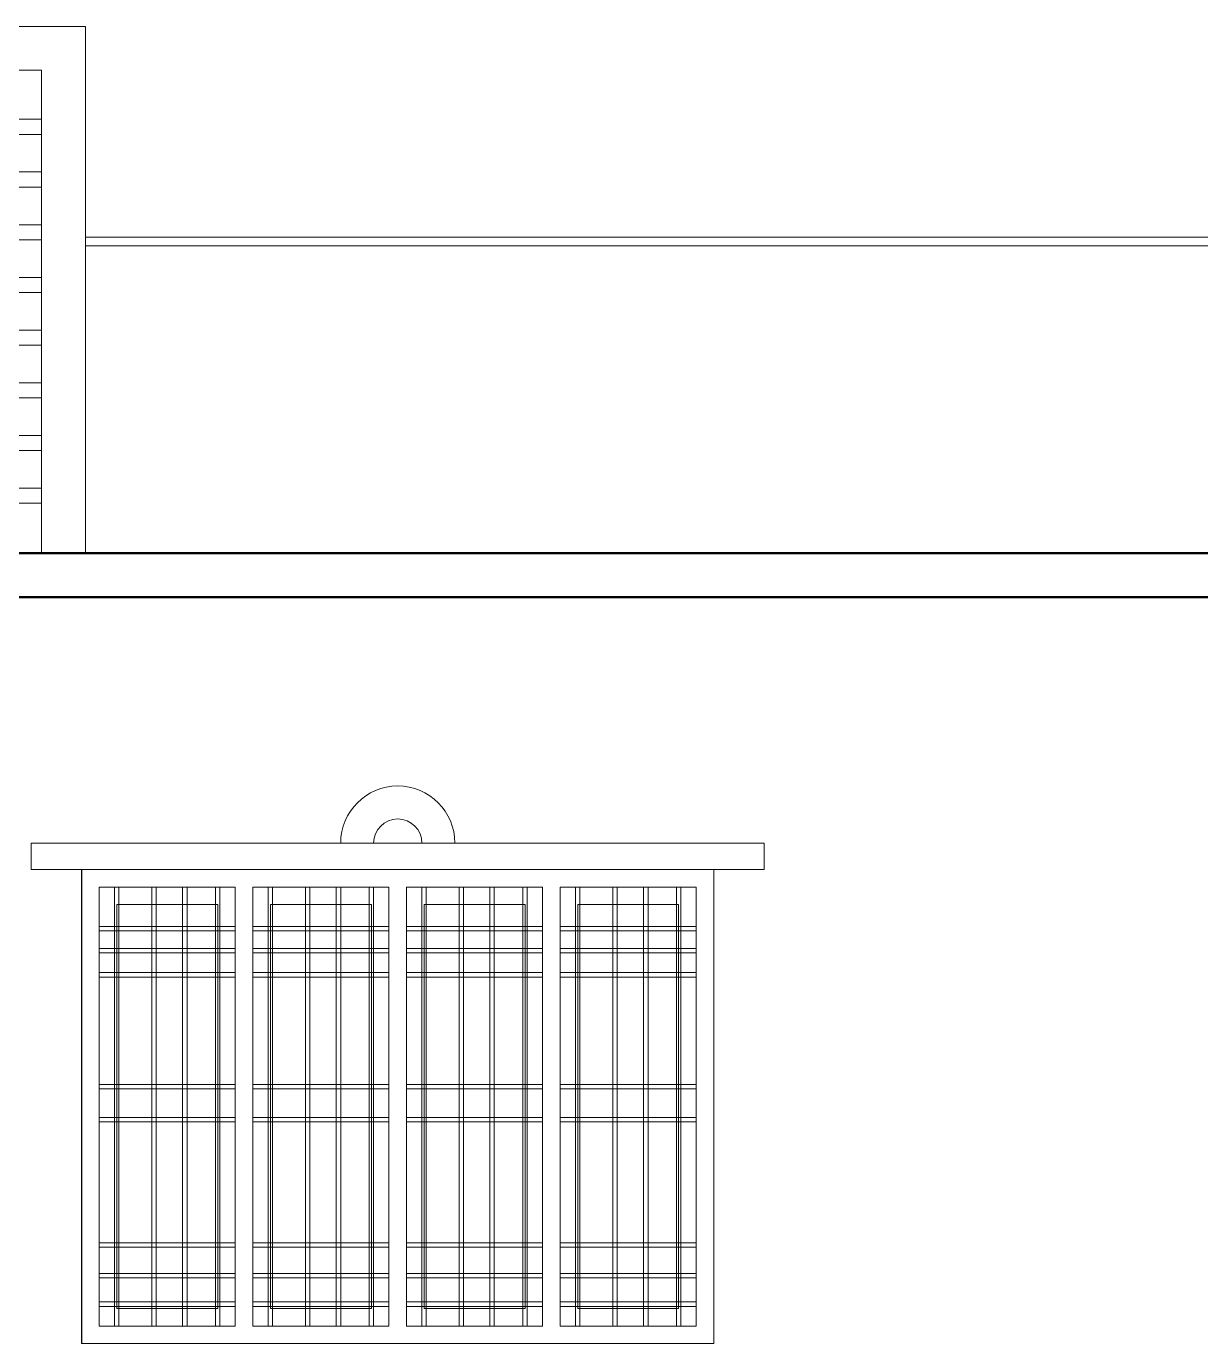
# Model space of a CAD drawing. Header units: feet. Extents: x -34 to 191, y -44 to 82.
# Drawn here: x 72.75 to 83.9, y 65.27 to 77.77 of the extents above; entities that cross this region are included whole.
import ezdxf

# ---------------------------------------------------------------- set-up
doc = ezdxf.new("R2010")
doc.units = ezdxf.units.FT
doc.header["$MEASUREMENT"] = 0
doc.linetypes.add('Grid Line 1_2_', pattern=[0.072917, 0.041667, -0.010417, 0.010417, -0.010417])
for name, color, linetype, lineweight in [('A-FLOR', 192, 'Continuous', 13), ('A-FLOR-LEVL', 51, 'Continuous', 9), ('A-GLAZ', 151, 'Continuous', 13), ('A-WALL', 113, 'Continuous', 13), ('I-WALL', 2, 'Continuous', 13), ('Q-CASE', 31, 'Continuous', 9)]:
    doc.layers.add(name, color=color, linetype=linetype, lineweight=lineweight)

# ---------------------------------------------------------------- blocks, each defined once
blk = doc.blocks.new('iron window 4_5 x 6_Recovery_ - iron window 4_5 x 6_Recovery_-V1-Section 1')
at = {"layer": 'A-GLAZ'}
for p, q in [((4.066, 10.25), (-2.893, 10.25)), ((-2.893, 10.25), (-2.893, 10)), ((-2.893, 10), (-2.893, 10.25)), ((-2.893, 10.25), (4.066, 10.25)), ((-2.893, 10.25), (-2.893, 10.25)), ((0.357, 10.25), (0.045, 10.25)), ((0.045, 10.25), (0.357, 10.25)), ((0.045, 10.25), (0.045, 10.25)), ((0.357, 10.25), (0.357, 10.25)), ((1.128, 10.25), (0.816, 10.25)), ((0.816, 10.25), (1.128, 10.25)), ((0.816, 10.25), (0.816, 10.25)), ((1.128, 10.25), (1.128, 10.25)), ((4.066, 10), (4.066, 10.25)), ((4.066, 10.25), (4.066, 10)), ((4.066, 10.25), (4.066, 10.25)), ((-2.893, 10), (4.066, 10)), ((4.066, 10), (-2.893, 10)), ((-2.893, 10), (-2.893, 10)), ((-2.413, 5.5), (-2.413, 10)), ((-2.413, 10), (3.587, 10)), ((3.587, 10), (-2.413, 10)), ((-2.413, 5.5), (-2.413, 10)), ((-2.413, 10), (-2.413, 10)), ((3.587, 10), (3.587, 5.5)), ((3.587, 10), (3.587, 10)), ((3.587, 10), (3.587, 5.5)), ((4.066, 10), (4.066, 10)), ((-2.247, 5.667), (-2.247, 9.833)), ((-2.247, 9.833), (-0.955, 9.833)), ((-0.955, 9.833), (-2.247, 9.833)), ((-2.247, 5.667), (-2.247, 9.833)), ((-2.247, 9.833), (-2.247, 9.833)), ((-0.955, 9.833), (-2.247, 9.833)), ((-2.247, 9.833), (-2.247, 5.667)), ((-2.247, 9.833), (-2.247, 9.833)), ((-2.247, 9.833), (-2.247, 5.667)), ((-2.247, 9.833), (-0.955, 9.833)), ((-2.101, 9.833), (-2.101, 5.667)), ((-2.101, 5.667), (-2.101, 9.833)), ((-2.101, 9.833), (-2.059, 9.833)), ((-2.101, 9.833), (-2.101, 9.833)), ((-2.059, 9.833), (-2.101, 9.833)), ((-2.059, 9.833), (-2.059, 5.667)), ((-2.059, 9.833), (-2.059, 5.667)), ((-2.059, 9.833), (-2.059, 9.833)), ((-1.747, 9.833), (-1.747, 5.667)), ((-1.747, 5.667), (-1.747, 9.833)), ((-1.747, 9.833), (-1.705, 9.833)), ((-1.747, 9.833), (-1.747, 9.833)), ((-1.705, 9.833), (-1.747, 9.833)), ((-1.705, 9.833), (-1.705, 5.667)), ((-1.705, 9.833), (-1.705, 5.667)), ((-1.705, 9.833), (-1.705, 9.833)), ((-1.455, 9.833), (-1.455, 5.667)), ((-1.455, 5.667), (-1.455, 9.833)), ((-1.455, 9.833), (-1.413, 9.833)), ((-1.455, 9.833), (-1.455, 9.833)), ((-1.413, 9.833), (-1.455, 9.833)), ((-1.413, 9.833), (-1.413, 5.667)), ((-1.413, 9.833), (-1.413, 5.667)), ((-1.413, 9.833), (-1.413, 9.833)), ((-1.143, 9.833), (-1.143, 5.667)), ((-1.143, 5.667), (-1.143, 9.833)), ((-1.143, 9.833), (-1.101, 9.833)), ((-1.143, 9.833), (-1.143, 9.833)), ((-1.101, 9.833), (-1.143, 9.833)), ((-1.101, 9.833), (-1.101, 5.667)), ((-1.101, 9.833), (-1.101, 5.667)), ((-1.101, 9.833), (-1.101, 9.833)), ((-0.955, 9.833), (-0.955, 5.667)), ((-0.955, 9.833), (-0.955, 9.833)), ((-0.955, 9.833), (-0.955, 5.667)), ((-0.955, 5.667), (-0.955, 9.833)), ((-0.955, 5.667), (-0.955, 9.833)), ((-0.955, 9.833), (-0.955, 9.833)), ((-0.788, 5.667), (-0.788, 9.833)), ((-0.788, 9.833), (0.503, 9.833)), ((0.503, 9.833), (-0.788, 9.833)), ((-0.788, 5.667), (-0.788, 9.833)), ((-0.788, 9.833), (-0.788, 9.833)), ((0.503, 9.833), (-0.788, 9.833)), ((-0.788, 9.833), (-0.788, 5.667)), ((-0.788, 9.833), (-0.788, 9.833)), ((-0.788, 9.833), (-0.788, 5.667)), ((-0.788, 9.833), (0.503, 9.833)), ((-0.643, 9.833), (-0.643, 5.667)), ((-0.643, 5.667), (-0.643, 9.833)), ((-0.643, 9.833), (-0.601, 9.833)), ((-0.643, 9.833), (-0.643, 9.833)), ((-0.601, 9.833), (-0.643, 9.833)), ((-0.601, 9.833), (-0.601, 5.667)), ((-0.601, 9.833), (-0.601, 5.667)), ((-0.601, 9.833), (-0.601, 9.833)), ((-0.288, 9.833), (-0.288, 5.667)), ((-0.288, 5.667), (-0.288, 9.833)), ((-0.288, 9.833), (-0.247, 9.833)), ((-0.288, 9.833), (-0.288, 9.833)), ((-0.247, 9.833), (-0.288, 9.833)), ((-0.247, 9.833), (-0.247, 5.667)), ((-0.247, 9.833), (-0.247, 5.667)), ((-0.247, 9.833), (-0.247, 9.833)), ((0.003, 9.833), (0.003, 5.667)), ((0.003, 5.667), (0.003, 9.833)), ((0.003, 9.833), (0.045, 9.833)), ((0.003, 9.833), (0.003, 9.833)), ((0.045, 9.833), (0.003, 9.833)), ((0.045, 9.833), (0.045, 5.667)), ((0.045, 9.833), (0.045, 5.667)), ((0.045, 9.833), (0.045, 9.833)), ((0.316, 9.833), (0.316, 5.667)), ((0.316, 5.667), (0.316, 9.833)), ((0.316, 9.833), (0.357, 9.833)), ((0.316, 9.833), (0.316, 9.833)), ((0.357, 9.833), (0.316, 9.833)), ((0.357, 9.833), (0.357, 5.667)), ((0.357, 9.833), (0.357, 5.667)), ((0.357, 9.833), (0.357, 9.833)), ((0.503, 9.833), (0.503, 5.667)), ((0.503, 9.833), (0.503, 9.833)), ((0.503, 9.833), (0.503, 5.667)), ((0.503, 5.667), (0.503, 9.833)), ((0.503, 5.667), (0.503, 9.833)), ((0.503, 9.833), (0.503, 9.833)), ((0.67, 5.667), (0.67, 9.833)), ((0.67, 9.833), (1.962, 9.833)), ((1.962, 9.833), (0.67, 9.833)), ((0.67, 5.667), (0.67, 9.833)), ((0.67, 9.833), (0.67, 9.833)), ((1.962, 9.833), (0.67, 9.833)), ((0.67, 9.833), (0.67, 5.667)), ((0.67, 9.833), (0.67, 9.833)), ((0.67, 9.833), (0.67, 5.667)), ((0.67, 9.833), (1.962, 9.833)), ((0.816, 9.833), (0.816, 5.667)), ((0.816, 5.667), (0.816, 9.833)), ((0.816, 9.833), (0.857, 9.833)), ((0.816, 9.833), (0.816, 9.833)), ((0.857, 9.833), (0.816, 9.833)), ((0.857, 9.833), (0.857, 5.667)), ((0.857, 9.833), (0.857, 5.667)), ((0.857, 9.833), (0.857, 9.833)), ((1.17, 9.833), (1.17, 5.667)), ((1.17, 5.667), (1.17, 9.833)), ((1.17, 9.833), (1.212, 9.833)), ((1.17, 9.833), (1.17, 9.833)), ((1.212, 9.833), (1.17, 9.833)), ((1.212, 9.833), (1.212, 5.667)), ((1.212, 9.833), (1.212, 5.667)), ((1.212, 9.833), (1.212, 9.833)), ((1.462, 9.833), (1.462, 5.667)), ((1.462, 5.667), (1.462, 9.833)), ((1.462, 9.833), (1.503, 9.833)), ((1.462, 9.833), (1.462, 9.833)), ((1.503, 9.833), (1.462, 9.833)), ((1.503, 9.833), (1.503, 5.667)), ((1.503, 9.833), (1.503, 5.667)), ((1.503, 9.833), (1.503, 9.833)), ((1.774, 9.833), (1.774, 5.667)), ((1.774, 5.667), (1.774, 9.833)), ((1.774, 9.833), (1.816, 9.833)), ((1.774, 9.833), (1.774, 9.833)), ((1.816, 9.833), (1.774, 9.833)), ((1.816, 9.833), (1.816, 5.667)), ((1.816, 9.833), (1.816, 5.667)), ((1.816, 9.833), (1.816, 9.833)), ((1.962, 9.833), (1.962, 5.667)), ((1.962, 9.833), (1.962, 9.833)), ((1.962, 9.833), (1.962, 5.667)), ((1.962, 5.667), (1.962, 9.833)), ((1.962, 5.667), (1.962, 9.833)), ((1.962, 9.833), (1.962, 9.833)), ((2.128, 5.667), (2.128, 9.833)), ((2.128, 9.833), (3.42, 9.833)), ((3.42, 9.833), (2.128, 9.833)), ((2.128, 5.667), (2.128, 9.833)), ((2.128, 9.833), (2.128, 9.833)), ((3.42, 9.833), (2.128, 9.833)), ((2.128, 9.833), (2.128, 5.667)), ((2.128, 9.833), (2.128, 9.833)), ((2.128, 9.833), (2.128, 5.667)), ((2.128, 9.833), (3.42, 9.833)), ((2.274, 9.833), (2.274, 5.667)), ((2.274, 5.667), (2.274, 9.833)), ((2.274, 9.833), (2.316, 9.833)), ((2.274, 9.833), (2.274, 9.833)), ((2.316, 9.833), (2.274, 9.833)), ((2.316, 9.833), (2.316, 5.667)), ((2.316, 9.833), (2.316, 5.667)), ((2.316, 9.833), (2.316, 9.833)), ((2.628, 9.833), (2.628, 5.667)), ((2.628, 5.667), (2.628, 9.833)), ((2.628, 9.833), (2.67, 9.833)), ((2.628, 9.833), (2.628, 9.833)), ((2.67, 9.833), (2.628, 9.833)), ((2.67, 9.833), (2.67, 5.667)), ((2.67, 9.833), (2.67, 5.667)), ((2.67, 9.833), (2.67, 9.833)), ((2.92, 9.833), (2.92, 5.667)), ((2.92, 5.667), (2.92, 9.833)), ((2.92, 9.833), (2.962, 9.833)), ((2.92, 9.833), (2.92, 9.833)), ((2.962, 9.833), (2.92, 9.833)), ((2.962, 9.833), (2.962, 5.667)), ((2.962, 9.833), (2.962, 5.667)), ((2.962, 9.833), (2.962, 9.833)), ((3.232, 9.833), (3.232, 5.667)), ((3.232, 5.667), (3.232, 9.833)), ((3.232, 9.833), (3.274, 9.833)), ((3.232, 9.833), (3.232, 9.833)), ((3.274, 9.833), (3.232, 9.833)), ((3.274, 9.833), (3.274, 5.667)), ((3.274, 9.833), (3.274, 5.667)), ((3.274, 9.833), (3.274, 9.833)), ((3.42, 9.833), (3.42, 5.667)), ((3.42, 9.833), (3.42, 9.833)), ((3.42, 9.833), (3.42, 5.667)), ((3.42, 5.667), (3.42, 9.833)), ((3.42, 5.667), (3.42, 9.833)), ((3.42, 9.833), (3.42, 9.833)), ((-1.122, 9.667), (-2.08, 9.667)), ((-2.08, 9.667), (-2.08, 5.833)), ((-2.08, 9.667), (-2.08, 9.667)), ((-2.08, 9.667), (-2.08, 5.833)), ((-2.08, 9.667), (-1.122, 9.667)), ((-1.122, 5.833), (-1.122, 9.667)), ((-1.122, 5.833), (-1.122, 9.667)), ((-1.122, 9.667), (-1.122, 9.667)), ((0.337, 9.667), (-0.622, 9.667)), ((-0.622, 9.667), (-0.622, 5.833)), ((-0.622, 9.667), (-0.622, 9.667)), ((-0.622, 9.667), (-0.622, 5.833)), ((-0.622, 9.667), (0.337, 9.667)), ((0.337, 5.833), (0.337, 9.667)), ((0.337, 5.833), (0.337, 9.667)), ((0.337, 9.667), (0.337, 9.667)), ((1.795, 9.667), (0.837, 9.667)), ((0.837, 9.667), (0.837, 5.833)), ((0.837, 9.667), (0.837, 9.667)), ((0.837, 9.667), (0.837, 5.833)), ((0.837, 9.667), (1.795, 9.667)), ((1.795, 5.833), (1.795, 9.667)), ((1.795, 5.833), (1.795, 9.667)), ((1.795, 9.667), (1.795, 9.667)), ((3.253, 9.667), (2.295, 9.667)), ((2.295, 9.667), (2.295, 5.833)), ((2.295, 9.667), (2.295, 9.667)), ((2.295, 9.667), (2.295, 5.833)), ((2.295, 9.667), (3.253, 9.667)), ((3.253, 5.833), (3.253, 9.667)), ((3.253, 5.833), (3.253, 9.667)), ((3.253, 9.667), (3.253, 9.667)), ((-2.247, 9.458), (-2.247, 9.417)), ((-2.247, 9.417), (-2.247, 9.458)), ((-2.247, 9.458), (-2.247, 9.458)), ((-0.955, 9.458), (-2.247, 9.458)), ((-2.247, 9.458), (-0.955, 9.458)), ((-2.247, 9.417), (-2.247, 9.417)), ((-2.247, 9.417), (-0.955, 9.417)), ((-2.247, 9.417), (-0.955, 9.417)), ((-0.955, 9.417), (-0.955, 9.458)), ((-0.955, 9.458), (-0.955, 9.458)), ((-0.955, 9.458), (-0.955, 9.417)), ((-0.955, 9.417), (-0.955, 9.417)), ((-0.788, 9.458), (-0.788, 9.417)), ((-0.788, 9.417), (-0.788, 9.458)), ((-0.788, 9.458), (-0.788, 9.458)), ((0.503, 9.458), (-0.788, 9.458)), ((-0.788, 9.458), (0.503, 9.458)), ((-0.788, 9.417), (-0.788, 9.417)), ((-0.788, 9.417), (0.503, 9.417)), ((-0.788, 9.417), (0.503, 9.417)), ((0.503, 9.417), (0.503, 9.458)), ((0.503, 9.458), (0.503, 9.458)), ((0.503, 9.458), (0.503, 9.417)), ((0.503, 9.417), (0.503, 9.417)), ((0.67, 9.458), (0.67, 9.417)), ((0.67, 9.417), (0.67, 9.458)), ((0.67, 9.458), (0.67, 9.458)), ((1.962, 9.458), (0.67, 9.458)), ((0.67, 9.458), (1.962, 9.458)), ((0.67, 9.417), (0.67, 9.417)), ((0.67, 9.417), (1.962, 9.417)), ((0.67, 9.417), (1.962, 9.417)), ((1.962, 9.417), (1.962, 9.458)), ((1.962, 9.458), (1.962, 9.458)), ((1.962, 9.458), (1.962, 9.417)), ((1.962, 9.417), (1.962, 9.417)), ((2.128, 9.458), (2.128, 9.417)), ((2.128, 9.417), (2.128, 9.458)), ((2.128, 9.458), (2.128, 9.458)), ((3.42, 9.458), (2.128, 9.458)), ((2.128, 9.458), (3.42, 9.458)), ((2.128, 9.417), (2.128, 9.417)), ((2.128, 9.417), (3.42, 9.417)), ((2.128, 9.417), (3.42, 9.417)), ((3.42, 9.417), (3.42, 9.458)), ((3.42, 9.458), (3.42, 9.458)), ((3.42, 9.458), (3.42, 9.417)), ((3.42, 9.417), (3.42, 9.417)), ((-2.247, 9.25), (-2.247, 9.208)), ((-2.247, 9.208), (-2.247, 9.25)), ((-2.247, 9.25), (-2.247, 9.25)), ((-0.955, 9.25), (-2.247, 9.25)), ((-2.247, 9.25), (-0.955, 9.25)), ((-0.955, 9.208), (-0.955, 9.25)), ((-0.955, 9.25), (-0.955, 9.25)), ((-0.955, 9.25), (-0.955, 9.208)), ((-0.788, 9.25), (-0.788, 9.208)), ((-0.788, 9.208), (-0.788, 9.25)), ((-0.788, 9.25), (-0.788, 9.25)), ((0.503, 9.25), (-0.788, 9.25)), ((-0.788, 9.25), (0.503, 9.25)), ((0.503, 9.208), (0.503, 9.25)), ((0.503, 9.25), (0.503, 9.25)), ((0.503, 9.25), (0.503, 9.208)), ((0.67, 9.25), (0.67, 9.208)), ((0.67, 9.208), (0.67, 9.25)), ((0.67, 9.25), (0.67, 9.25)), ((1.962, 9.25), (0.67, 9.25)), ((0.67, 9.25), (1.962, 9.25)), ((1.962, 9.208), (1.962, 9.25)), ((1.962, 9.25), (1.962, 9.25)), ((1.962, 9.25), (1.962, 9.208)), ((2.128, 9.25), (2.128, 9.208)), ((2.128, 9.208), (2.128, 9.25)), ((2.128, 9.25), (2.128, 9.25)), ((3.42, 9.25), (2.128, 9.25)), ((2.128, 9.25), (3.42, 9.25)), ((3.42, 9.208), (3.42, 9.25)), ((3.42, 9.25), (3.42, 9.25)), ((3.42, 9.25), (3.42, 9.208)), ((-2.247, 9.208), (-2.247, 9.208)), ((-2.247, 9.208), (-0.955, 9.208)), ((-2.247, 9.208), (-0.955, 9.208)), ((-0.955, 9.208), (-0.955, 9.208)), ((-0.788, 9.208), (-0.788, 9.208)), ((-0.788, 9.208), (0.503, 9.208)), ((-0.788, 9.208), (0.503, 9.208)), ((0.503, 9.208), (0.503, 9.208)), ((0.67, 9.208), (0.67, 9.208)), ((0.67, 9.208), (1.962, 9.208)), ((0.67, 9.208), (1.962, 9.208)), ((1.962, 9.208), (1.962, 9.208)), ((2.128, 9.208), (2.128, 9.208)), ((2.128, 9.208), (3.42, 9.208)), ((2.128, 9.208), (3.42, 9.208)), ((3.42, 9.208), (3.42, 9.208)), ((-2.247, 9.021), (-2.247, 8.979)), ((-2.247, 8.979), (-2.247, 9.021)), ((-2.247, 9.021), (-2.247, 9.021)), ((-0.955, 9.021), (-2.247, 9.021)), ((-2.247, 9.021), (-0.955, 9.021)), ((-0.955, 8.979), (-0.955, 9.021)), ((-0.955, 9.021), (-0.955, 9.021)), ((-0.955, 9.021), (-0.955, 8.979)), ((-0.788, 9.021), (-0.788, 8.979)), ((-0.788, 8.979), (-0.788, 9.021)), ((-0.788, 9.021), (-0.788, 9.021)), ((0.503, 9.021), (-0.788, 9.021)), ((-0.788, 9.021), (0.503, 9.021)), ((0.503, 8.979), (0.503, 9.021)), ((0.503, 9.021), (0.503, 9.021)), ((0.503, 9.021), (0.503, 8.979)), ((0.67, 9.021), (0.67, 8.979)), ((0.67, 8.979), (0.67, 9.021)), ((0.67, 9.021), (0.67, 9.021)), ((1.962, 9.021), (0.67, 9.021)), ((0.67, 9.021), (1.962, 9.021)), ((1.962, 8.979), (1.962, 9.021)), ((1.962, 9.021), (1.962, 9.021)), ((1.962, 9.021), (1.962, 8.979)), ((2.128, 9.021), (2.128, 8.979)), ((2.128, 8.979), (2.128, 9.021)), ((2.128, 9.021), (2.128, 9.021)), ((3.42, 9.021), (2.128, 9.021)), ((2.128, 9.021), (3.42, 9.021)), ((3.42, 8.979), (3.42, 9.021)), ((3.42, 9.021), (3.42, 9.021)), ((3.42, 9.021), (3.42, 8.979)), ((-2.247, 8.979), (-2.247, 8.979)), ((-2.247, 8.979), (-0.955, 8.979)), ((-2.247, 8.979), (-0.955, 8.979)), ((-0.955, 8.979), (-0.955, 8.979)), ((-0.788, 8.979), (-0.788, 8.979)), ((-0.788, 8.979), (0.503, 8.979)), ((-0.788, 8.979), (0.503, 8.979)), ((0.503, 8.979), (0.503, 8.979)), ((0.67, 8.979), (0.67, 8.979)), ((0.67, 8.979), (1.962, 8.979)), ((0.67, 8.979), (1.962, 8.979)), ((1.962, 8.979), (1.962, 8.979)), ((2.128, 8.979), (2.128, 8.979)), ((2.128, 8.979), (3.42, 8.979)), ((2.128, 8.979), (3.42, 8.979)), ((3.42, 8.979), (3.42, 8.979)), ((-2.247, 7.958), (-2.247, 7.917)), ((-2.247, 7.917), (-2.247, 7.958)), ((-2.247, 7.958), (-2.247, 7.958)), ((-0.955, 7.958), (-2.247, 7.958)), ((-2.247, 7.958), (-0.955, 7.958)), ((-2.247, 7.917), (-2.247, 7.917)), ((-2.247, 7.917), (-0.955, 7.917)), ((-2.247, 7.917), (-0.955, 7.917)), ((-0.955, 7.917), (-0.955, 7.958)), ((-0.955, 7.958), (-0.955, 7.958)), ((-0.955, 7.958), (-0.955, 7.917)), ((-0.955, 7.917), (-0.955, 7.917)), ((-0.788, 7.958), (-0.788, 7.917)), ((-0.788, 7.917), (-0.788, 7.958)), ((-0.788, 7.958), (-0.788, 7.958)), ((0.503, 7.958), (-0.788, 7.958)), ((-0.788, 7.958), (0.503, 7.958)), ((-0.788, 7.917), (-0.788, 7.917)), ((-0.788, 7.917), (0.503, 7.917)), ((-0.788, 7.917), (0.503, 7.917)), ((0.503, 7.917), (0.503, 7.958)), ((0.503, 7.958), (0.503, 7.958)), ((0.503, 7.958), (0.503, 7.917)), ((0.503, 7.917), (0.503, 7.917)), ((0.67, 7.958), (0.67, 7.917)), ((0.67, 7.917), (0.67, 7.958)), ((0.67, 7.958), (0.67, 7.958)), ((1.962, 7.958), (0.67, 7.958)), ((0.67, 7.958), (1.962, 7.958)), ((0.67, 7.917), (0.67, 7.917)), ((0.67, 7.917), (1.962, 7.917)), ((0.67, 7.917), (1.962, 7.917)), ((1.962, 7.917), (1.962, 7.958)), ((1.962, 7.958), (1.962, 7.958)), ((1.962, 7.958), (1.962, 7.917)), ((1.962, 7.917), (1.962, 7.917)), ((2.128, 7.958), (2.128, 7.917)), ((2.128, 7.917), (2.128, 7.958)), ((2.128, 7.958), (2.128, 7.958)), ((3.42, 7.958), (2.128, 7.958)), ((2.128, 7.958), (3.42, 7.958)), ((2.128, 7.917), (2.128, 7.917)), ((2.128, 7.917), (3.42, 7.917)), ((2.128, 7.917), (3.42, 7.917)), ((3.42, 7.917), (3.42, 7.958)), ((3.42, 7.958), (3.42, 7.958)), ((3.42, 7.958), (3.42, 7.917)), ((3.42, 7.917), (3.42, 7.917)), ((-2.247, 7.646), (-2.247, 7.604)), ((-2.247, 7.604), (-2.247, 7.646)), ((-2.247, 7.646), (-2.247, 7.646)), ((-0.955, 7.646), (-2.247, 7.646)), ((-2.247, 7.646), (-0.955, 7.646)), ((-0.955, 7.604), (-0.955, 7.646)), ((-0.955, 7.646), (-0.955, 7.646)), ((-0.955, 7.646), (-0.955, 7.604)), ((-0.788, 7.646), (-0.788, 7.604)), ((-0.788, 7.604), (-0.788, 7.646)), ((-0.788, 7.646), (-0.788, 7.646)), ((0.503, 7.646), (-0.788, 7.646)), ((-0.788, 7.646), (0.503, 7.646)), ((0.503, 7.604), (0.503, 7.646)), ((0.503, 7.646), (0.503, 7.646)), ((0.503, 7.646), (0.503, 7.604)), ((0.67, 7.646), (0.67, 7.604)), ((0.67, 7.604), (0.67, 7.646)), ((0.67, 7.646), (0.67, 7.646)), ((1.962, 7.646), (0.67, 7.646)), ((0.67, 7.646), (1.962, 7.646)), ((1.962, 7.604), (1.962, 7.646)), ((1.962, 7.646), (1.962, 7.646)), ((1.962, 7.646), (1.962, 7.604)), ((2.128, 7.646), (2.128, 7.604)), ((2.128, 7.604), (2.128, 7.646)), ((2.128, 7.646), (2.128, 7.646)), ((3.42, 7.646), (2.128, 7.646)), ((2.128, 7.646), (3.42, 7.646)), ((3.42, 7.604), (3.42, 7.646)), ((3.42, 7.646), (3.42, 7.646)), ((3.42, 7.646), (3.42, 7.604)), ((-2.247, 7.604), (-2.247, 7.604)), ((-2.247, 7.604), (-0.955, 7.604)), ((-2.247, 7.604), (-0.955, 7.604)), ((-0.955, 7.604), (-0.955, 7.604)), ((-0.788, 7.604), (-0.788, 7.604)), ((-0.788, 7.604), (0.503, 7.604)), ((-0.788, 7.604), (0.503, 7.604)), ((0.503, 7.604), (0.503, 7.604)), ((0.67, 7.604), (0.67, 7.604)), ((0.67, 7.604), (1.962, 7.604)), ((0.67, 7.604), (1.962, 7.604)), ((1.962, 7.604), (1.962, 7.604)), ((2.128, 7.604), (2.128, 7.604)), ((2.128, 7.604), (3.42, 7.604)), ((2.128, 7.604), (3.42, 7.604)), ((3.42, 7.604), (3.42, 7.604)), ((-2.247, 6.458), (-2.247, 6.417)), ((-2.247, 6.417), (-2.247, 6.458)), ((-2.247, 6.458), (-2.247, 6.458)), ((-0.955, 6.458), (-2.247, 6.458)), ((-2.247, 6.458), (-0.955, 6.458)), ((-2.247, 6.417), (-2.247, 6.417)), ((-2.247, 6.417), (-0.955, 6.417)), ((-2.247, 6.417), (-0.955, 6.417)), ((-0.955, 6.417), (-0.955, 6.458)), ((-0.955, 6.458), (-0.955, 6.458)), ((-0.955, 6.458), (-0.955, 6.417)), ((-0.955, 6.417), (-0.955, 6.417)), ((-0.788, 6.458), (-0.788, 6.417)), ((-0.788, 6.417), (-0.788, 6.458)), ((-0.788, 6.458), (-0.788, 6.458)), ((0.503, 6.458), (-0.788, 6.458)), ((-0.788, 6.458), (0.503, 6.458)), ((-0.788, 6.417), (-0.788, 6.417)), ((-0.788, 6.417), (0.503, 6.417)), ((-0.788, 6.417), (0.503, 6.417)), ((0.503, 6.417), (0.503, 6.458)), ((0.503, 6.458), (0.503, 6.458)), ((0.503, 6.458), (0.503, 6.417)), ((0.503, 6.417), (0.503, 6.417)), ((0.67, 6.458), (0.67, 6.417)), ((0.67, 6.417), (0.67, 6.458)), ((0.67, 6.458), (0.67, 6.458)), ((1.962, 6.458), (0.67, 6.458)), ((0.67, 6.458), (1.962, 6.458)), ((0.67, 6.417), (0.67, 6.417)), ((0.67, 6.417), (1.962, 6.417)), ((0.67, 6.417), (1.962, 6.417)), ((1.962, 6.417), (1.962, 6.458)), ((1.962, 6.458), (1.962, 6.458)), ((1.962, 6.458), (1.962, 6.417)), ((1.962, 6.417), (1.962, 6.417)), ((2.128, 6.458), (2.128, 6.417)), ((2.128, 6.417), (2.128, 6.458)), ((2.128, 6.458), (2.128, 6.458)), ((3.42, 6.458), (2.128, 6.458)), ((2.128, 6.458), (3.42, 6.458)), ((2.128, 6.417), (2.128, 6.417)), ((2.128, 6.417), (3.42, 6.417)), ((2.128, 6.417), (3.42, 6.417)), ((3.42, 6.417), (3.42, 6.458)), ((3.42, 6.458), (3.42, 6.458)), ((3.42, 6.458), (3.42, 6.417)), ((3.42, 6.417), (3.42, 6.417)), ((-2.247, 6.167), (-2.247, 6.125)), ((-2.247, 6.125), (-2.247, 6.167)), ((-2.247, 6.167), (-2.247, 6.167)), ((-0.955, 6.167), (-2.247, 6.167)), ((-2.247, 6.167), (-0.955, 6.167)), ((-2.247, 6.125), (-2.247, 6.125)), ((-2.247, 6.125), (-0.955, 6.125)), ((-2.247, 6.125), (-0.955, 6.125)), ((-0.955, 6.125), (-0.955, 6.167)), ((-0.955, 6.167), (-0.955, 6.167)), ((-0.955, 6.167), (-0.955, 6.125)), ((-0.955, 6.125), (-0.955, 6.125)), ((-0.788, 6.167), (-0.788, 6.125)), ((-0.788, 6.125), (-0.788, 6.167)), ((-0.788, 6.167), (-0.788, 6.167)), ((0.503, 6.167), (-0.788, 6.167)), ((-0.788, 6.167), (0.503, 6.167)), ((-0.788, 6.125), (-0.788, 6.125)), ((-0.788, 6.125), (0.503, 6.125)), ((-0.788, 6.125), (0.503, 6.125)), ((0.503, 6.125), (0.503, 6.167)), ((0.503, 6.167), (0.503, 6.167)), ((0.503, 6.167), (0.503, 6.125)), ((0.503, 6.125), (0.503, 6.125)), ((0.67, 6.167), (0.67, 6.125)), ((0.67, 6.125), (0.67, 6.167)), ((0.67, 6.167), (0.67, 6.167)), ((1.962, 6.167), (0.67, 6.167)), ((0.67, 6.167), (1.962, 6.167)), ((0.67, 6.125), (0.67, 6.125)), ((0.67, 6.125), (1.962, 6.125)), ((0.67, 6.125), (1.962, 6.125)), ((1.962, 6.125), (1.962, 6.167)), ((1.962, 6.167), (1.962, 6.167)), ((1.962, 6.167), (1.962, 6.125)), ((1.962, 6.125), (1.962, 6.125)), ((2.128, 6.167), (2.128, 6.125)), ((2.128, 6.125), (2.128, 6.167)), ((2.128, 6.167), (2.128, 6.167)), ((3.42, 6.167), (2.128, 6.167)), ((2.128, 6.167), (3.42, 6.167)), ((2.128, 6.125), (2.128, 6.125)), ((2.128, 6.125), (3.42, 6.125)), ((2.128, 6.125), (3.42, 6.125)), ((3.42, 6.125), (3.42, 6.167)), ((3.42, 6.167), (3.42, 6.167)), ((3.42, 6.167), (3.42, 6.125)), ((3.42, 6.125), (3.42, 6.125)), ((-2.247, 5.896), (-2.247, 5.854)), ((-2.247, 5.854), (-2.247, 5.896)), ((-2.247, 5.896), (-2.247, 5.896)), ((-0.955, 5.896), (-2.247, 5.896)), ((-2.247, 5.896), (-0.955, 5.896)), ((-0.955, 5.854), (-0.955, 5.896)), ((-0.955, 5.896), (-0.955, 5.896)), ((-0.955, 5.896), (-0.955, 5.854)), ((-0.788, 5.896), (-0.788, 5.854)), ((-0.788, 5.854), (-0.788, 5.896)), ((-0.788, 5.896), (-0.788, 5.896)), ((0.503, 5.896), (-0.788, 5.896)), ((-0.788, 5.896), (0.503, 5.896)), ((0.503, 5.854), (0.503, 5.896)), ((0.503, 5.896), (0.503, 5.896)), ((0.503, 5.896), (0.503, 5.854)), ((0.67, 5.896), (0.67, 5.854)), ((0.67, 5.854), (0.67, 5.896)), ((0.67, 5.896), (0.67, 5.896)), ((1.962, 5.896), (0.67, 5.896)), ((0.67, 5.896), (1.962, 5.896)), ((1.962, 5.854), (1.962, 5.896)), ((1.962, 5.896), (1.962, 5.896)), ((1.962, 5.896), (1.962, 5.854)), ((2.128, 5.896), (2.128, 5.854)), ((2.128, 5.854), (2.128, 5.896)), ((2.128, 5.896), (2.128, 5.896)), ((3.42, 5.896), (2.128, 5.896)), ((2.128, 5.896), (3.42, 5.896)), ((3.42, 5.854), (3.42, 5.896)), ((3.42, 5.896), (3.42, 5.896)), ((3.42, 5.896), (3.42, 5.854)), ((-2.247, 5.854), (-2.247, 5.854)), ((-2.247, 5.854), (-0.955, 5.854)), ((-2.247, 5.854), (-0.955, 5.854)), ((-2.08, 5.833), (-1.122, 5.833)), ((-2.08, 5.833), (-2.08, 5.833)), ((-2.08, 5.833), (-1.122, 5.833)), ((-1.122, 5.833), (-1.122, 5.833)), ((-0.955, 5.854), (-0.955, 5.854)), ((-0.788, 5.854), (-0.788, 5.854)), ((-0.788, 5.854), (0.503, 5.854)), ((-0.788, 5.854), (0.503, 5.854)), ((-0.622, 5.833), (0.337, 5.833)), ((-0.622, 5.833), (-0.622, 5.833)), ((-0.622, 5.833), (0.337, 5.833)), ((0.337, 5.833), (0.337, 5.833)), ((0.503, 5.854), (0.503, 5.854)), ((0.67, 5.854), (0.67, 5.854)), ((0.67, 5.854), (1.962, 5.854)), ((0.67, 5.854), (1.962, 5.854)), ((0.837, 5.833), (1.795, 5.833)), ((0.837, 5.833), (0.837, 5.833)), ((0.837, 5.833), (1.795, 5.833)), ((1.795, 5.833), (1.795, 5.833)), ((1.962, 5.854), (1.962, 5.854)), ((2.128, 5.854), (2.128, 5.854)), ((2.128, 5.854), (3.42, 5.854)), ((2.128, 5.854), (3.42, 5.854)), ((2.295, 5.833), (3.253, 5.833)), ((2.295, 5.833), (2.295, 5.833)), ((2.295, 5.833), (3.253, 5.833)), ((3.253, 5.833), (3.253, 5.833)), ((3.42, 5.854), (3.42, 5.854)), ((-0.955, 5.667), (-2.247, 5.667)), ((-2.247, 5.667), (-2.247, 5.667)), ((-0.955, 5.667), (-2.247, 5.667)), ((-2.247, 5.667), (-0.955, 5.667)), ((-2.247, 5.667), (-2.247, 5.667)), ((-2.247, 5.667), (-0.955, 5.667)), ((-2.101, 5.667), (-2.059, 5.667)), ((-2.059, 5.667), (-2.101, 5.667)), ((-2.101, 5.667), (-2.101, 5.667)), ((-2.059, 5.667), (-2.059, 5.667)), ((-1.747, 5.667), (-1.705, 5.667)), ((-1.705, 5.667), (-1.747, 5.667)), ((-1.747, 5.667), (-1.747, 5.667)), ((-1.705, 5.667), (-1.705, 5.667)), ((-1.455, 5.667), (-1.413, 5.667)), ((-1.413, 5.667), (-1.455, 5.667)), ((-1.455, 5.667), (-1.455, 5.667)), ((-1.413, 5.667), (-1.413, 5.667)), ((-1.143, 5.667), (-1.101, 5.667)), ((-1.101, 5.667), (-1.143, 5.667)), ((-1.143, 5.667), (-1.143, 5.667)), ((-1.101, 5.667), (-1.101, 5.667)), ((-0.955, 5.667), (-0.955, 5.667)), ((-0.955, 5.667), (-0.955, 5.667)), ((0.503, 5.667), (-0.788, 5.667)), ((-0.788, 5.667), (-0.788, 5.667)), ((0.503, 5.667), (-0.788, 5.667)), ((-0.788, 5.667), (0.503, 5.667)), ((-0.788, 5.667), (-0.788, 5.667)), ((-0.788, 5.667), (0.503, 5.667)), ((-0.643, 5.667), (-0.601, 5.667)), ((-0.601, 5.667), (-0.643, 5.667)), ((-0.643, 5.667), (-0.643, 5.667)), ((-0.601, 5.667), (-0.601, 5.667)), ((-0.288, 5.667), (-0.247, 5.667)), ((-0.247, 5.667), (-0.288, 5.667)), ((-0.288, 5.667), (-0.288, 5.667)), ((-0.247, 5.667), (-0.247, 5.667)), ((0.003, 5.667), (0.045, 5.667)), ((0.045, 5.667), (0.003, 5.667)), ((0.003, 5.667), (0.003, 5.667)), ((0.045, 5.667), (0.045, 5.667)), ((0.316, 5.667), (0.357, 5.667)), ((0.357, 5.667), (0.316, 5.667)), ((0.316, 5.667), (0.316, 5.667)), ((0.357, 5.667), (0.357, 5.667)), ((0.503, 5.667), (0.503, 5.667)), ((0.503, 5.667), (0.503, 5.667)), ((1.962, 5.667), (0.67, 5.667)), ((0.67, 5.667), (0.67, 5.667)), ((1.962, 5.667), (0.67, 5.667)), ((0.67, 5.667), (1.962, 5.667)), ((0.67, 5.667), (0.67, 5.667)), ((0.67, 5.667), (1.962, 5.667)), ((0.816, 5.667), (0.857, 5.667)), ((0.857, 5.667), (0.816, 5.667)), ((0.816, 5.667), (0.816, 5.667)), ((0.857, 5.667), (0.857, 5.667)), ((1.17, 5.667), (1.212, 5.667)), ((1.212, 5.667), (1.17, 5.667)), ((1.17, 5.667), (1.17, 5.667)), ((1.212, 5.667), (1.212, 5.667)), ((1.462, 5.667), (1.503, 5.667)), ((1.503, 5.667), (1.462, 5.667)), ((1.462, 5.667), (1.462, 5.667)), ((1.503, 5.667), (1.503, 5.667)), ((1.774, 5.667), (1.816, 5.667)), ((1.816, 5.667), (1.774, 5.667)), ((1.774, 5.667), (1.774, 5.667)), ((1.816, 5.667), (1.816, 5.667)), ((1.962, 5.667), (1.962, 5.667)), ((1.962, 5.667), (1.962, 5.667)), ((3.42, 5.667), (2.128, 5.667)), ((2.128, 5.667), (2.128, 5.667)), ((3.42, 5.667), (2.128, 5.667)), ((2.128, 5.667), (3.42, 5.667)), ((2.128, 5.667), (2.128, 5.667)), ((2.128, 5.667), (3.42, 5.667)), ((2.274, 5.667), (2.316, 5.667)), ((2.316, 5.667), (2.274, 5.667)), ((2.274, 5.667), (2.274, 5.667)), ((2.316, 5.667), (2.316, 5.667)), ((2.628, 5.667), (2.67, 5.667)), ((2.67, 5.667), (2.628, 5.667)), ((2.628, 5.667), (2.628, 5.667)), ((2.67, 5.667), (2.67, 5.667)), ((2.92, 5.667), (2.962, 5.667)), ((2.962, 5.667), (2.92, 5.667)), ((2.92, 5.667), (2.92, 5.667)), ((2.962, 5.667), (2.962, 5.667)), ((3.232, 5.667), (3.274, 5.667)), ((3.274, 5.667), (3.232, 5.667)), ((3.232, 5.667), (3.232, 5.667)), ((3.274, 5.667), (3.274, 5.667)), ((3.42, 5.667), (3.42, 5.667)), ((3.42, 5.667), (3.42, 5.667)), ((3.587, 5.5), (-2.413, 5.5)), ((-2.413, 5.5), (-2.413, 5.5)), ((3.587, 5.5), (-2.413, 5.5)), ((3.587, 5.5), (3.587, 5.5))]:
    blk.add_line(p, q, dxfattribs=at)
at = {"layer": 'A-GLAZ', "lineweight": 9}
for p, q in [((-2.08, 5.833), (-2.08, 9.667)), ((-2.08, 9.667), (-1.122, 9.667)), ((-1.122, 9.667), (-2.08, 9.667)), ((-2.08, 5.833), (-2.08, 9.667)), ((-2.08, 9.667), (-2.08, 9.667)), ((-1.122, 9.667), (-1.122, 5.833)), ((-1.122, 9.667), (-1.122, 9.667)), ((-1.122, 9.667), (-1.122, 5.833)), ((-0.622, 5.833), (-0.622, 9.667)), ((-0.622, 9.667), (0.337, 9.667)), ((0.337, 9.667), (-0.622, 9.667)), ((-0.622, 5.833), (-0.622, 9.667)), ((-0.622, 9.667), (-0.622, 9.667)), ((0.337, 9.667), (0.337, 5.833)), ((0.337, 9.667), (0.337, 9.667)), ((0.337, 9.667), (0.337, 5.833)), ((0.837, 5.833), (0.837, 9.667)), ((0.837, 9.667), (1.795, 9.667)), ((1.795, 9.667), (0.837, 9.667)), ((0.837, 5.833), (0.837, 9.667)), ((0.837, 9.667), (0.837, 9.667)), ((1.795, 9.667), (1.795, 5.833)), ((1.795, 9.667), (1.795, 9.667)), ((1.795, 9.667), (1.795, 5.833)), ((2.295, 5.833), (2.295, 9.667)), ((2.295, 9.667), (3.253, 9.667)), ((3.253, 9.667), (2.295, 9.667)), ((2.295, 5.833), (2.295, 9.667)), ((2.295, 9.667), (2.295, 9.667)), ((3.253, 9.667), (3.253, 5.833)), ((3.253, 9.667), (3.253, 9.667)), ((3.253, 9.667), (3.253, 5.833)), ((-1.122, 5.833), (-2.08, 5.833)), ((-2.08, 5.833), (-2.08, 5.833)), ((-1.122, 5.833), (-2.08, 5.833)), ((-1.122, 5.833), (-1.122, 5.833)), ((0.337, 5.833), (-0.622, 5.833)), ((-0.622, 5.833), (-0.622, 5.833)), ((0.337, 5.833), (-0.622, 5.833)), ((0.337, 5.833), (0.337, 5.833)), ((1.795, 5.833), (0.837, 5.833)), ((0.837, 5.833), (0.837, 5.833)), ((1.795, 5.833), (0.837, 5.833)), ((1.795, 5.833), (1.795, 5.833)), ((3.253, 5.833), (2.295, 5.833)), ((2.295, 5.833), (2.295, 5.833)), ((3.253, 5.833), (2.295, 5.833)), ((3.253, 5.833), (3.253, 5.833))]:
    blk.add_line(p, q, dxfattribs=at)
at = {"layer": 'A-GLAZ'}
for radius, start in [(0.542, 0), (0.542, 0), (0.229, 360), (0.229, 360)]:
    blk.add_arc((0.587, 10.25), radius, start, 180, dxfattribs=at)
blk = doc.blocks.new('Casework 22 - Casework 14-238818-Section 1')
at = {"layer": 'Q-CASE'}
for p, q in [((10.707, 23.5), (10.707, 28.5)), ((10.707, 28.5), (12.707, 28.5)), ((12.707, 28.5), (10.707, 28.5)), ((10.707, 28.5), (10.707, 23.5)), ((10.707, 28.5), (10.707, 28.5)), ((12.707, 28.5), (12.707, 23.5)), ((12.707, 23.5), (12.707, 28.5)), ((12.707, 28.5), (12.707, 28.5)), ((12.29, 28.083), (11.123, 28.083)), ((11.123, 28.083), (11.123, 23.5)), ((11.123, 23.5), (11.123, 28.083)), ((11.123, 28.083), (12.29, 28.083)), ((11.123, 28.083), (11.123, 28.083)), ((12.29, 23.5), (12.29, 28.083)), ((12.29, 28.083), (12.29, 23.5)), ((12.29, 28.083), (12.29, 28.083)), ((11.123, 27.618), (12.29, 27.618)), ((11.123, 27.474), (11.123, 27.618)), ((11.123, 27.618), (11.123, 27.474)), ((12.29, 27.618), (11.123, 27.618)), ((11.123, 27.618), (11.123, 27.618)), ((12.29, 27.618), (12.29, 27.474)), ((12.29, 27.474), (12.29, 27.618)), ((12.29, 27.618), (12.29, 27.618)), ((12.29, 27.474), (11.123, 27.474)), ((11.123, 27.474), (12.29, 27.474)), ((11.123, 27.474), (11.123, 27.474)), ((12.29, 27.474), (12.29, 27.474)), ((11.123, 27.118), (12.29, 27.118)), ((11.123, 26.974), (11.123, 27.118)), ((11.123, 27.118), (11.123, 26.974)), ((12.29, 27.118), (11.123, 27.118)), ((11.123, 27.118), (11.123, 27.118)), ((12.29, 27.118), (12.29, 26.974)), ((12.29, 26.974), (12.29, 27.118)), ((12.29, 27.118), (12.29, 27.118)), ((12.29, 26.974), (11.123, 26.974)), ((11.123, 26.974), (12.29, 26.974)), ((11.123, 26.974), (11.123, 26.974)), ((12.29, 26.974), (12.29, 26.974)), ((11.123, 26.618), (12.29, 26.618)), ((11.123, 26.474), (11.123, 26.618)), ((11.123, 26.618), (11.123, 26.474)), ((12.29, 26.618), (11.123, 26.618)), ((11.123, 26.618), (11.123, 26.618)), ((12.29, 26.618), (12.29, 26.474)), ((12.29, 26.474), (12.29, 26.618)), ((12.29, 26.618), (12.29, 26.618)), ((12.29, 26.474), (11.123, 26.474)), ((11.123, 26.474), (12.29, 26.474)), ((11.123, 26.474), (11.123, 26.474)), ((12.29, 26.474), (12.29, 26.474)), ((11.123, 26.118), (12.29, 26.118)), ((11.123, 25.974), (11.123, 26.118)), ((11.123, 26.118), (11.123, 25.974)), ((12.29, 26.118), (11.123, 26.118)), ((11.123, 26.118), (11.123, 26.118)), ((12.29, 26.118), (12.29, 25.974)), ((12.29, 25.974), (12.29, 26.118)), ((12.29, 26.118), (12.29, 26.118)), ((12.29, 25.974), (11.123, 25.974)), ((11.123, 25.974), (12.29, 25.974)), ((11.123, 25.974), (11.123, 25.974)), ((12.29, 25.974), (12.29, 25.974)), ((11.123, 25.618), (12.29, 25.618)), ((11.123, 25.474), (11.123, 25.618)), ((11.123, 25.618), (11.123, 25.474)), ((12.29, 25.618), (11.123, 25.618)), ((11.123, 25.618), (11.123, 25.618)), ((12.29, 25.618), (12.29, 25.474)), ((12.29, 25.474), (12.29, 25.618)), ((12.29, 25.618), (12.29, 25.618)), ((12.29, 25.474), (11.123, 25.474)), ((11.123, 25.474), (12.29, 25.474)), ((11.123, 25.474), (11.123, 25.474)), ((12.29, 25.474), (12.29, 25.474)), ((11.123, 25.118), (12.29, 25.118)), ((11.123, 24.974), (11.123, 25.118)), ((11.123, 25.118), (11.123, 24.974)), ((12.29, 25.118), (11.123, 25.118)), ((11.123, 25.118), (11.123, 25.118)), ((12.29, 25.118), (12.29, 24.974)), ((12.29, 24.974), (12.29, 25.118)), ((12.29, 25.118), (12.29, 25.118)), ((12.29, 24.974), (11.123, 24.974)), ((11.123, 24.974), (12.29, 24.974)), ((11.123, 24.974), (11.123, 24.974)), ((12.29, 24.974), (12.29, 24.974)), ((11.123, 24.618), (12.29, 24.618)), ((11.123, 24.474), (11.123, 24.618)), ((11.123, 24.618), (11.123, 24.474)), ((12.29, 24.618), (11.123, 24.618)), ((11.123, 24.618), (11.123, 24.618)), ((12.29, 24.618), (12.29, 24.474)), ((12.29, 24.474), (12.29, 24.618)), ((12.29, 24.618), (12.29, 24.618)), ((12.29, 24.474), (11.123, 24.474)), ((11.123, 24.474), (12.29, 24.474)), ((11.123, 24.474), (11.123, 24.474)), ((12.29, 24.474), (12.29, 24.474)), ((11.123, 24.118), (12.29, 24.118)), ((11.123, 23.974), (11.123, 24.118)), ((11.123, 24.118), (11.123, 23.974)), ((12.29, 24.118), (11.123, 24.118)), ((11.123, 24.118), (11.123, 24.118)), ((12.29, 24.118), (12.29, 23.974)), ((12.29, 23.974), (12.29, 24.118)), ((12.29, 24.118), (12.29, 24.118)), ((12.29, 23.974), (11.123, 23.974)), ((11.123, 23.974), (12.29, 23.974)), ((11.123, 23.974), (11.123, 23.974)), ((12.29, 23.974), (12.29, 23.974)), ((11.123, 23.5), (10.707, 23.5)), ((10.707, 23.5), (11.123, 23.5)), ((10.707, 23.5), (10.707, 23.5)), ((11.123, 23.5), (11.123, 23.5)), ((12.707, 23.5), (12.29, 23.5)), ((12.29, 23.5), (12.707, 23.5)), ((12.29, 23.5), (12.29, 23.5)), ((12.707, 23.5), (12.707, 23.5))]:
    blk.add_line(p, q, dxfattribs=at)

msp = doc.modelspace()

# ---------------------------------------------------------------- linework, layer by layer
at = {"layer": 'A-FLOR', "lineweight": 50}
for p, q in [((95.31787266, 72.7683454), (34.69296313, 72.7683454)), ((34.69296313, 72.35167873), (95.31787266, 72.35167873))]:
    msp.add_line(p, q, dxfattribs=at)
at = {"layer": 'A-FLOR-LEVL', "linetype": 'Grid Line 1_2_'}
msp.add_line((34.69296313, 72.7683454), (117.49028218, 72.7683454), dxfattribs=at)
at = {"layer": 'A-WALL', "lineweight": 9}
msp.add_line((73.31291019, 75.68501206), (88.06291019, 75.68501206), dxfattribs=at)
at = {"layer": 'I-WALL'}
for p, q in [((73.31291019, 72.7683454), (73.31291019, 75.7683454)), ((73.31291019, 75.7683454), (88.06291019, 75.7683454)), ((73.27620599, 69.7683454), (79.27620599, 69.7683454)), ((73.27620599, 65.2683454), (73.27620599, 69.7683454)), ((79.27620599, 69.7683454), (79.27620599, 65.2683454)), ((79.27620599, 65.2683454), (73.27620599, 65.2683454))]:
    msp.add_line(p, q, dxfattribs=at)

# ---------------------------------------------------------------- block references
at = {"layer": 'A-GLAZ'}
msp.add_blockref('iron window 4_5 x 6_Recovery_ - iron window 4_5 x 6_Recovery_-V1-Section 1', (75.68969267, 59.7683454), dxfattribs=at)
at = {"layer": 'Q-CASE'}
msp.add_blockref('Casework 22 - Casework 14-238818-Section 1', (60.60635933, 49.2683454), dxfattribs=at)

doc.saveas('drawing.dxf')
